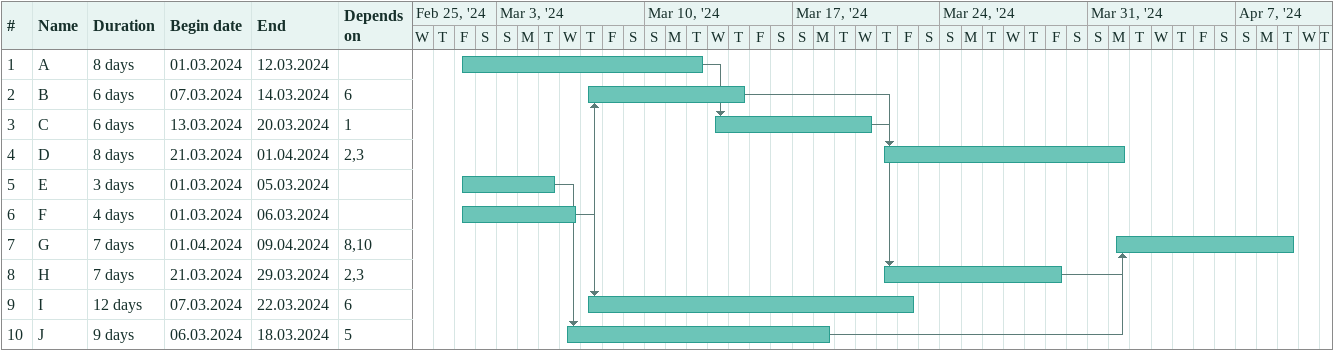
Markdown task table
| ID | Task | Duration | Start | Finish | Predecessors |
|---|---|---|---|---|---|
| 1 | A | 8d | 2024-03-01 | 2024-03-12 |  |
| 2 | B | 6d | 2024-03-07 | 2024-03-14 | 6 |
| 3 | C | 6d | 2024-03-13 | 2024-03-20 | 1 |
| 4 | D | 8d | 2024-03-21 | 2024-04-01 | 2, 3 |
| 5 | E | 3d | 2024-03-01 | 2024-03-05 |  |
| 6 | F | 4d | 2024-03-01 | 2024-03-06 |  |
| 7 | G | 7d | 2024-04-01 | 2024-04-09 | 8, 10 |
| 8 | H | 7d | 2024-03-21 | 2024-03-29 | 2, 3 |
| 9 | I | 12d | 2024-03-07 | 2024-03-22 | 6 |
| 10 | J | 9d | 2024-03-06 | 2024-03-18 | 5 |
